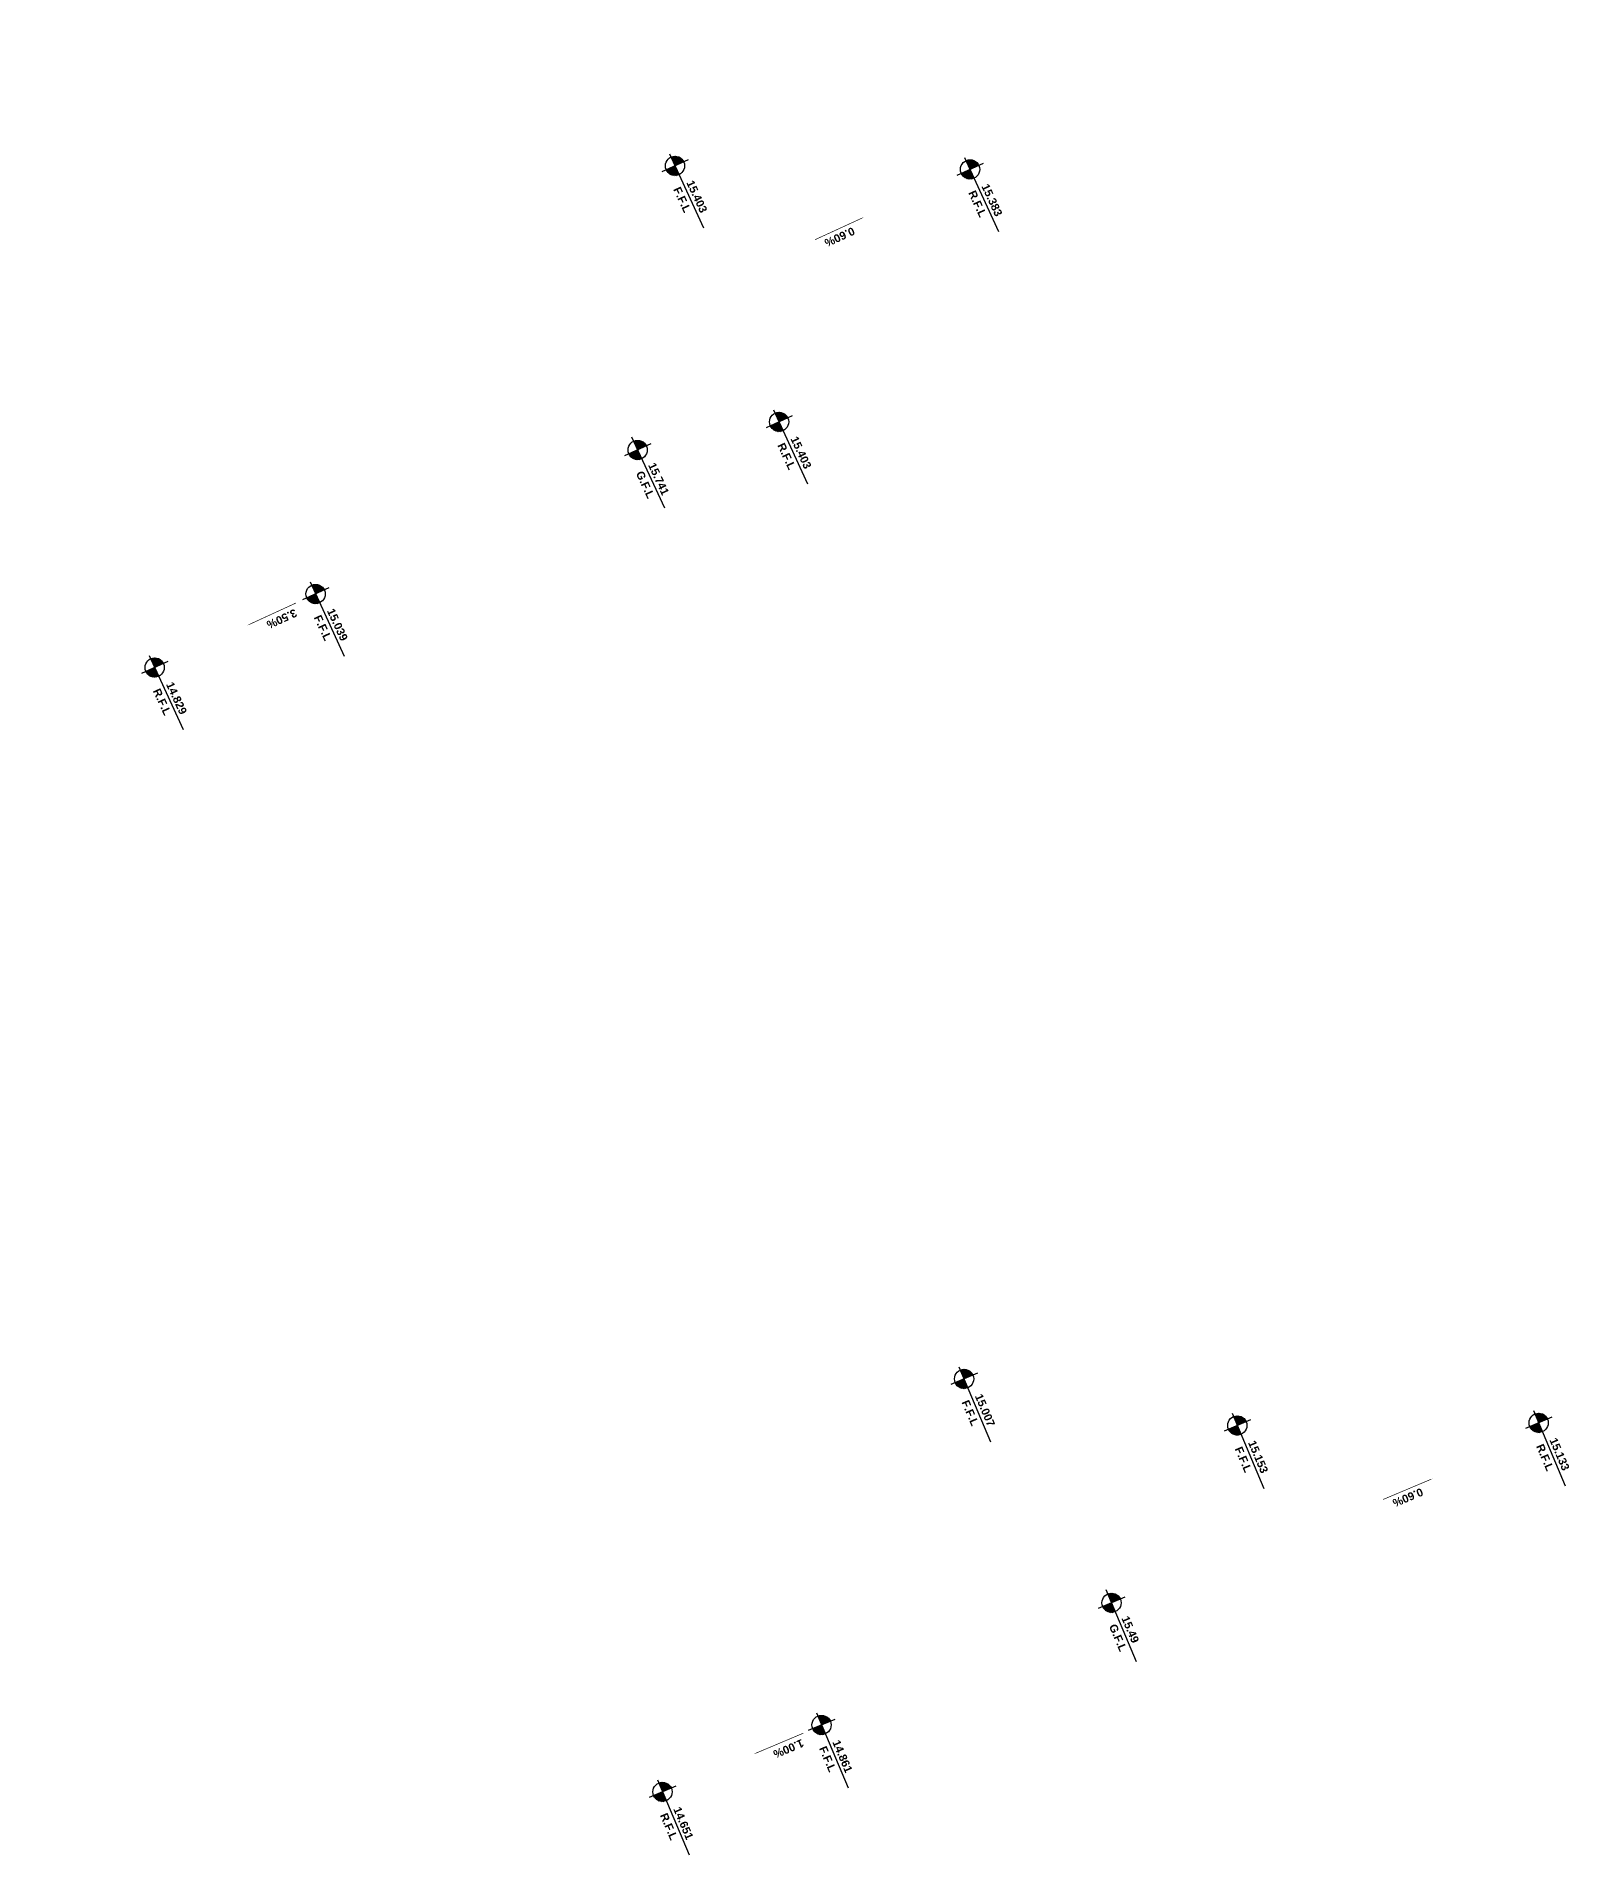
# Model space of a CAD drawing. Extents: x 406735 to 407516, y 2905844 to 2906372.
# Drawn here: x 407300 to 407348.2, y 2906112.2 to 2906169.1 of the extents above; entities that cross this region are included whole.
import ezdxf
from ezdxf.enums import TextEntityAlignment as Align

# ---------------------------------------------------------------- set-up
doc = ezdxf.new("R2010")
doc.units = 0
doc.layers.add('L-ANNO-TEXT', color=50, linetype='Continuous')
doc.styles.add('DIM-2_$0$DIM&GRADING 44$0$EN-SB', font='swissb.ttf')
pattern_1 = [(270, (-3.513104, 30.372272), (0.01875, -2e-18), [])]
pattern_2 = [(270, (-7.463104, 22.042889), (0.01875, -2e-18), [])]
pattern_3 = [(270, (0, 6.255696), (0.01875, -2e-18), [])]
pattern_4 = [(270, (-0.013213, 0.728963), (0.01875, -2e-18), [])]
pattern_5 = [(270, (0.11373, 17.277244), (0.01875, -2e-18), [])]
pattern_6 = [(270, (1.161896, 21.658247), (0.01875, -2e-18), [])]
pattern_7 = [(270, (2e-11, 30.459204), (0.01875, -2e-18), [])]
pattern_8 = [(270, (-3.579874, 21.749622), (0.01875, -2e-18), [])]
pattern_9 = [(270, (0, 6.149622), (0.01875, -2e-18), [])]
pattern_10 = [(270, (-0.002879, 0.758975), (0.01875, -2e-18), [])]
pattern_11 = [(270, (0, 15.979406), (0.01875, -2e-18), [])]
pattern_12 = [(270, (-8.233908, 14.44981), (0.01875, -2e-18), [])]

# ---------------------------------------------------------------- blocks, each defined once
blk = doc.blocks.new('*U25')
h = blk.add_hatch()
h.set_pattern_fill('ANSI31', color=256, scale=0.15, angle=225, style=0)
h.set_pattern_definition(pattern_1)
edge = h.paths.add_edge_path()
edge.add_line((-3.813, 30.372), (-3.513, 30.372))
edge.add_line((-3.513, 30.372), (-3.513, 30.672))
edge.add_ellipse((-3.513, 30.372), major_axis=(-0.212, -0.212), ratio=1, start_angle=225, end_angle=315)
h = blk.add_hatch()
h.set_pattern_fill('ANSI31', color=256, scale=0.15, angle=225, style=0)
h.set_pattern_definition(pattern_1)
edge = h.paths.add_edge_path()
edge.add_ellipse((-3.513, 30.372), major_axis=(-0.212, -0.212), ratio=1, start_angle=45, end_angle=135)
edge.add_line((-3.213, 30.372), (-3.513, 30.372))
edge.add_line((-3.513, 30.372), (-3.513, 30.072))
h = blk.add_hatch()
h.set_pattern_fill('ANSI31', color=256, scale=0.15, angle=225, style=0)
h.set_pattern_definition(pattern_2)
edge = h.paths.add_edge_path()
edge.add_line((-7.763, 22.043), (-7.463, 22.043))
edge.add_line((-7.463, 22.043), (-7.463, 22.343))
edge.add_ellipse((-7.463, 22.043), major_axis=(-0.212, -0.212), ratio=1, start_angle=225, end_angle=315)
h = blk.add_hatch()
h.set_pattern_fill('ANSI31', color=256, scale=0.15, angle=225, style=0)
h.set_pattern_definition(pattern_2)
edge = h.paths.add_edge_path()
edge.add_ellipse((-7.463, 22.043), major_axis=(-0.212, -0.212), ratio=1, start_angle=45, end_angle=135)
edge.add_line((-7.163, 22.043), (-7.463, 22.043))
edge.add_line((-7.463, 22.043), (-7.463, 21.743))
h = blk.add_hatch()
h.set_pattern_fill('ANSI31', color=256, scale=0.15, angle=225, style=0)
h.set_pattern_definition(pattern_6)
edge = h.paths.add_edge_path()
edge.add_line((0.862, 21.658), (1.162, 21.658))
edge.add_line((1.162, 21.658), (1.162, 21.958))
edge.add_ellipse((1.162, 21.658), major_axis=(-0.212, -0.212), ratio=1, start_angle=225, end_angle=315)
h = blk.add_hatch()
h.set_pattern_fill('ANSI31', color=256, scale=0.15, angle=225, style=0)
h.set_pattern_definition(pattern_6)
edge = h.paths.add_edge_path()
edge.add_ellipse((1.162, 21.658), major_axis=(-0.212, -0.212), ratio=1, start_angle=45, end_angle=135)
edge.add_line((1.462, 21.658), (1.162, 21.658))
edge.add_line((1.162, 21.658), (1.162, 21.358))
h = blk.add_hatch()
h.set_pattern_fill('ANSI31', color=256, scale=0.15, angle=225, style=0)
h.set_pattern_definition(pattern_5)
edge = h.paths.add_edge_path()
edge.add_line((-0.186, 17.277), (0.114, 17.277))
edge.add_line((0.114, 17.277), (0.114, 17.577))
edge.add_ellipse((0.114, 17.277), major_axis=(-0.212, -0.212), ratio=1, start_angle=225, end_angle=315)
h = blk.add_hatch()
h.set_pattern_fill('ANSI31', color=256, scale=0.15, angle=225, style=0)
h.set_pattern_definition(pattern_5)
edge = h.paths.add_edge_path()
edge.add_ellipse((0.114, 17.277), major_axis=(-0.212, -0.212), ratio=1, start_angle=45, end_angle=135)
edge.add_line((0.414, 17.277), (0.114, 17.277))
edge.add_line((0.114, 17.277), (0.114, 16.977))
h = blk.add_hatch()
h.set_pattern_fill('ANSI31', color=256, scale=0.15, angle=225, style=0)
h.set_pattern_definition(pattern_3)
edge = h.paths.add_edge_path()
edge.add_line((-0.3, 6.256), (0, 6.256))
edge.add_line((0, 6.256), (0, 6.556))
edge.add_ellipse((0, 6.256), major_axis=(-0.212, -0.212), ratio=1, start_angle=225, end_angle=315)
h = blk.add_hatch()
h.set_pattern_fill('ANSI31', color=256, scale=0.15, angle=225, style=0)
h.set_pattern_definition(pattern_3)
edge = h.paths.add_edge_path()
edge.add_ellipse((0, 6.256), major_axis=(-0.212, -0.212), ratio=1, start_angle=45, end_angle=135)
edge.add_line((0.3, 6.256), (0, 6.256))
edge.add_line((0, 6.256), (0, 5.956))
h = blk.add_hatch()
h.set_pattern_fill('ANSI31', color=256, scale=0.15, angle=225, style=0)
h.set_pattern_definition(pattern_4)
edge = h.paths.add_edge_path()
edge.add_line((-0.313, 0.729), (-0.013, 0.729))
edge.add_line((-0.013, 0.729), (-0.013, 1.029))
edge.add_ellipse((-0.013, 0.729), major_axis=(-0.212, -0.212), ratio=1, start_angle=225, end_angle=315)
h = blk.add_hatch()
h.set_pattern_fill('ANSI31', color=256, scale=0.15, angle=225, style=0)
h.set_pattern_definition(pattern_4)
edge = h.paths.add_edge_path()
edge.add_ellipse((-0.013, 0.729), major_axis=(-0.212, -0.212), ratio=1, start_angle=45, end_angle=135)
edge.add_line((0.287, 0.729), (-0.013, 0.729))
edge.add_line((-0.013, 0.729), (-0.013, 0.429))
for p, q in [((-3.513, 30.822, 0), (-3.513, 29.922, 0)), ((-3.926, 30.372, 0), (-1.378, 30.372, 0)), ((-7.463, 22.493, 0), (-7.463, 21.593, 0)), ((-7.876, 22.043, 0), (-5.328, 22.043, 0)), ((0.749, 21.658, 0), (3.297, 21.658, 0)), ((1.162, 22.108, 0), (1.162, 21.208, 0)), ((0.114, 17.727, 0), (0.114, 16.827, 0)), ((-0.336, 17.277, 0), (2.108, 17.277, 0)), ((0, 6.706, 0), (0, 5.806, 0)), ((-0.413, 6.256, 0), (2.135, 6.256, 0)), ((-0.013, 1.179, 0), (-0.013, 0.279, 0)), ((-0.426, 0.729, 0), (2.122, 0.729, 0))]:
    blk.add_line(p, q)
at = {"elevation": 0}
for points in [[(-3.54, 25.054, 0.02, 0.02, 0), (-3.54, 26.341, 0.1, 0, 0), (-3.54, 26.725, 0, 0, 0)], [(0, 5.583, 0.02, 0.02, 0), (0, 4.296, 0.1, 0, 0), (0, 3.912, 0, 0, 0)]]:
    blk.add_lwpolyline(points, format="xyseb", dxfattribs=at)
for centre in [(-3.513, 30.372, 0), (-7.463, 22.043, 0), (1.162, 21.658, 0), (0.114, 17.277, 0), (0, 6.256, 0), (-0.013, 0.729, 0)]:
    blk.add_circle(centre, 0.3)
at = {"layer": 'L-ANNO-TEXT', "char_height": 0.25, "attachment_point": 1, "style": 'DIM-2_$0$DIM&GRADING 44$0$EN-SB'}
for s, insert in [('R.F.L', (-2.874, 30.261)), ('F.F.L', (-6.824, 21.932)), ('R.F.L', (1.801, 21.547)), ('G.F.L', (0.752, 17.166)), ('F.F.L', (0.639, 6.145)), ('R.F.L', (0.625, 0.618))]:
    blk.add_mtext_dynamic_manual_height_columns(s, width=0.67373, gutter_width=12.5, heights=[0], dxfattribs=dict(at, insert=insert))
at = {"layer": 'L-ANNO-TEXT', "style": 'DIM-2_$0$DIM&GRADING 44$0$EN-SB'}
for tag, p in [('L7', (-2.891, 30.469, 0)), ('L6', (-6.841, 22.14, 0)), ('DUP_B_D', (1.784, 21.755, 0)), ('L2', (0.622, 6.353, 0)), ('L1', (0.609, 0.826, 0))]:
    blk.add_attdef(tag, p, '', height=0.25, rotation=360, dxfattribs=at)
for tag, p in [('L5', (-3.42, 25.294, 0)), ('L3', (0.142, 4.478, 0))]:
    blk.add_attdef(tag, text='', height=0.25, rotation=270, dxfattribs=at).set_placement(p, align=Align.RIGHT)
at = {"layer": 'L-ANNO-TEXT', "style": 'DIM-2_$0$DIM&GRADING 44$0$EN-SB', "flags": 8}
blk.add_attdef('L4', (0.675, 17.37, 0), '', height=0.25, rotation=0, dxfattribs=at)
blk = doc.blocks.new('*U24')
h = blk.add_hatch()
h.set_pattern_fill('ANSI31', color=256, scale=0.15, angle=225, style=0)
h.set_pattern_definition(pattern_7)
edge = h.paths.add_edge_path()
edge.add_line((-0.3, 30.459), (0, 30.459))
edge.add_line((0, 30.459), (0, 30.759))
edge.add_ellipse((0, 30.459), major_axis=(-0.212, -0.212), ratio=1, start_angle=225, end_angle=315)
h = blk.add_hatch()
h.set_pattern_fill('ANSI31', color=256, scale=0.15, angle=225, style=0)
h.set_pattern_definition(pattern_7)
edge = h.paths.add_edge_path()
edge.add_ellipse((0, 30.459), major_axis=(-0.212, -0.212), ratio=1, start_angle=45, end_angle=135)
edge.add_line((0.3, 30.459), (0, 30.459))
edge.add_line((0, 30.459), (0, 30.159))
h = blk.add_hatch()
h.set_pattern_fill('ANSI31', color=256, scale=0.15, angle=225, style=0)
h.set_pattern_definition(pattern_8)
edge = h.paths.add_edge_path()
edge.add_line((-3.88, 21.75), (-3.58, 21.75))
edge.add_line((-3.58, 21.75), (-3.58, 22.05))
edge.add_ellipse((-3.58, 21.75), major_axis=(-0.212, -0.212), ratio=1, start_angle=225, end_angle=315)
h = blk.add_hatch()
h.set_pattern_fill('ANSI31', color=256, scale=0.15, angle=225, style=0)
h.set_pattern_definition(pattern_8)
edge = h.paths.add_edge_path()
edge.add_ellipse((-3.58, 21.75), major_axis=(-0.212, -0.212), ratio=1, start_angle=45, end_angle=135)
edge.add_line((-3.28, 21.75), (-3.58, 21.75))
edge.add_line((-3.58, 21.75), (-3.58, 21.45))
h = blk.add_hatch()
h.set_pattern_fill('ANSI31', color=256, scale=0.15, angle=225, style=0)
h.set_pattern_definition(pattern_11)
edge = h.paths.add_edge_path()
edge.add_line((-0.3, 15.979), (0, 15.979))
edge.add_line((0, 15.979), (0, 16.279))
edge.add_ellipse((0, 15.979), major_axis=(-0.212, -0.212), ratio=1, start_angle=225, end_angle=315)
h = blk.add_hatch()
h.set_pattern_fill('ANSI31', color=256, scale=0.15, angle=225, style=0)
h.set_pattern_definition(pattern_11)
edge = h.paths.add_edge_path()
edge.add_ellipse((0, 15.979), major_axis=(-0.212, -0.212), ratio=1, start_angle=45, end_angle=135)
edge.add_line((0.3, 15.979), (0, 15.979))
edge.add_line((0, 15.979), (0, 15.679))
h = blk.add_hatch()
h.set_pattern_fill('ANSI31', color=256, scale=0.15, angle=225, style=0)
h.set_pattern_definition(pattern_12)
edge = h.paths.add_edge_path()
edge.add_line((-8.534, 14.45), (-8.234, 14.45))
edge.add_line((-8.234, 14.45), (-8.234, 14.75))
edge.add_ellipse((-8.234, 14.45), major_axis=(-0.212, -0.212), ratio=1, start_angle=225, end_angle=315)
h = blk.add_hatch()
h.set_pattern_fill('ANSI31', color=256, scale=0.15, angle=225, style=0)
h.set_pattern_definition(pattern_12)
edge = h.paths.add_edge_path()
edge.add_ellipse((-8.234, 14.45), major_axis=(-0.212, -0.212), ratio=1, start_angle=45, end_angle=135)
edge.add_line((-7.934, 14.45), (-8.234, 14.45))
edge.add_line((-8.234, 14.45), (-8.234, 14.15))
h = blk.add_hatch()
h.set_pattern_fill('ANSI31', color=256, scale=0.15, angle=225, style=0)
h.set_pattern_definition(pattern_9)
edge = h.paths.add_edge_path()
edge.add_line((-0.3, 6.15), (0, 6.15))
edge.add_line((0, 6.15), (0, 6.45))
edge.add_ellipse((0, 6.15), major_axis=(-0.212, -0.212), ratio=1, start_angle=225, end_angle=315)
h = blk.add_hatch()
h.set_pattern_fill('ANSI31', color=256, scale=0.15, angle=225, style=0)
h.set_pattern_definition(pattern_9)
edge = h.paths.add_edge_path()
edge.add_ellipse((0, 6.15), major_axis=(-0.212, -0.212), ratio=1, start_angle=45, end_angle=135)
edge.add_line((0.3, 6.15), (0, 6.15))
edge.add_line((0, 6.15), (0, 5.85))
h = blk.add_hatch()
h.set_pattern_fill('ANSI31', color=256, scale=0.15, angle=225, style=0)
h.set_pattern_definition(pattern_10)
edge = h.paths.add_edge_path()
edge.add_line((-0.303, 0.759), (-0.003, 0.759))
edge.add_line((-0.003, 0.759), (-0.003, 1.059))
edge.add_ellipse((-0.003, 0.759), major_axis=(-0.212, -0.212), ratio=1, start_angle=225, end_angle=315)
h = blk.add_hatch()
h.set_pattern_fill('ANSI31', color=256, scale=0.15, angle=225, style=0)
h.set_pattern_definition(pattern_10)
edge = h.paths.add_edge_path()
edge.add_ellipse((-0.003, 0.759), major_axis=(-0.212, -0.212), ratio=1, start_angle=45, end_angle=135)
edge.add_line((0.297, 0.759), (-0.003, 0.759))
edge.add_line((-0.003, 0.759), (-0.003, 0.459))
for p, q in [((0, 30.909, 0), (0, 30.009, 0)), ((-0.413, 30.459, 0), (2.135, 30.459, 0)), ((-3.992, 21.75, 0), (-1.445, 21.75, 0)), ((-3.58, 22.2, 0), (-3.58, 21.3, 0)), ((-0.45, 15.979, 0), (1.995, 15.979, 0)), ((0, 16.429, 0), (0, 15.529, 0)), ((-8.234, 14.9, 0), (-8.234, 14, 0)), ((-8.646, 14.45, 0), (-6.099, 14.45, 0)), ((0, 6.6, 0), (0, 5.7, 0)), ((-0.413, 6.15, 0), (2.135, 6.15, 0)), ((-0.003, 1.209, 0), (-0.003, 0.309, 0)), ((-0.415, 0.759, 0), (2.132, 0.759, 0))]:
    blk.add_line(p, q)
at = {"elevation": 0}
for points in [[(0.32, 25.054, 0.02, 0.02, 0), (0.32, 26.341, 0.1, 0, 0), (0.32, 26.725, 0, 0, 0)], [(0.016, 5.523, 0.02, 0.02, 0), (0.016, 4.236, 0.1, 0, 0), (0.016, 3.851, 0, 0, 0)]]:
    blk.add_lwpolyline(points, format="xyseb", dxfattribs=at)
for centre in [(0, 30.459, 0), (-3.58, 21.75, 0), (0, 15.979, 0), (-8.234, 14.45, 0), (0, 6.15, 0), (-0.003, 0.759, 0)]:
    blk.add_circle(centre, 0.3)
at = {"layer": 'L-ANNO-TEXT', "char_height": 0.25, "attachment_point": 1, "style": 'DIM-2_$0$DIM&GRADING 44$0$EN-SB'}
for s, insert in [('R.F.L', (0.639, 30.348)), ('F.F.L', (-2.941, 21.639)), ('G.F.L', (0.639, 15.868)), ('F.F.L', (-7.595, 14.339)), ('F.F.L', (0.639, 6.039)), ('R.F.L', (0.636, 0.648))]:
    blk.add_mtext_dynamic_manual_height_columns(s, width=0.67373, gutter_width=12.5, heights=[0], dxfattribs=dict(at, insert=insert))
at = {"layer": 'L-ANNO-TEXT', "style": 'DIM-2_$0$DIM&GRADING 44$0$EN-SB'}
for tag, p in [('L7', (0.622, 30.556, 0)), ('L6', (-2.958, 21.847, 0)), ('SIDE-L', (-7.612, 14.547, 0)), ('L2', (0.622, 6.247, 0)), ('L1', (0.619, 0.856, 0))]:
    blk.add_attdef(tag, p, '', height=0.25, rotation=360, dxfattribs=at)
for tag, p in [('L5', (0.439, 25.294, 0)), ('L3', (0.158, 4.417, 0))]:
    blk.add_attdef(tag, text='', height=0.25, rotation=270, dxfattribs=at).set_placement(p, align=Align.RIGHT)
at = {"layer": 'L-ANNO-TEXT', "style": 'DIM-2_$0$DIM&GRADING 44$0$EN-SB', "flags": 8}
blk.add_attdef('L4', (0.561, 16.072, 0), '', height=0.25, rotation=0, dxfattribs=at)

msp = doc.modelspace()

# ---------------------------------------------------------------- block references
ref = msp.add_blockref('*U25', (407303.032, 2906149.114), dxfattribs=dict(rotation=294.6850720398717))
ref.add_attrib('L5', '0.60%', dxfattribs={"layer": 'L-ANNO-TEXT', "height": 0.25, "rotation": 204.6851, "style": 'DIM-2_$0$DIM&GRADING 44$0$EN-SB', "flags": 8}).set_placement((407324.586, 2906162.784, 0), align=Align.RIGHT)
ref.add_attrib('L1', '14.829', (407304.037, 2906148.905, 0), dxfattribs={"layer": 'L-ANNO-TEXT', "height": 0.25, "rotation": 294.6851, "style": 'DIM-2_$0$DIM&GRADING 44$0$EN-SB'})
ref.add_attrib('L2', '15.039', (407309.064, 2906151.201, 0), dxfattribs={"layer": 'L-ANNO-TEXT', "height": 0.25, "rotation": 294.6851, "style": 'DIM-2_$0$DIM&GRADING 44$0$EN-SB'})
ref.add_attrib('L4', '15.741', (407319.097, 2906155.755, 0), dxfattribs={"layer": 'L-ANNO-TEXT', "height": 0.25, "rotation": 294.6851, "style": 'DIM-2_$0$DIM&GRADING 44$0$EN-SB'})
ref.add_attrib('L3', '3.50%', dxfattribs={"layer": 'L-ANNO-TEXT', "height": 0.25, "rotation": 204.6851, "style": 'DIM-2_$0$DIM&GRADING 44$0$EN-SB'}).set_placement((407307.16, 2906150.855, 0), align=Align.RIGHT)
ref.add_attrib('L6', '15.403', (407320.292, 2906164.576, 0), dxfattribs={"layer": 'L-ANNO-TEXT', "height": 0.25, "rotation": 294.6851, "style": 'DIM-2_$0$DIM&GRADING 44$0$EN-SB'})
ref.add_attrib('L7', '15.383', (407329.51, 2906164.465, 0), dxfattribs={"layer": 'L-ANNO-TEXT', "height": 0.25, "rotation": 294.6851, "style": 'DIM-2_$0$DIM&GRADING 44$0$EN-SB'})
ref.add_attrib('DUP_B_D', '15.403', (407323.545, 2906156.578, 0), dxfattribs={"layer": 'L-ANNO-TEXT', "height": 0.25, "rotation": 294.6851, "style": 'DIM-2_$0$DIM&GRADING 44$0$EN-SB'})
ref = msp.add_blockref('*U24', (407318.855, 2906114.009), dxfattribs=dict(rotation=292.8465524278648))
ref.add_attrib('SIDE-L', '15.007', (407329.306, 2906126.672, 0), dxfattribs={"layer": 'L-ANNO-TEXT', "height": 0.25, "rotation": 292.8466, "style": 'DIM-2_$0$DIM&GRADING 44$0$EN-SB'})
ref.add_attrib('L5', '0.60%', dxfattribs={"layer": 'L-ANNO-TEXT', "height": 0.25, "rotation": 202.8466, "style": 'DIM-2_$0$DIM&GRADING 44$0$EN-SB', "flags": 8}).set_placement((407342.335, 2906123.425, 0), align=Align.RIGHT)
ref.add_attrib('L1', '14.651', (407319.885, 2906113.771, 0), dxfattribs={"layer": 'L-ANNO-TEXT', "height": 0.25, "rotation": 292.8466, "style": 'DIM-2_$0$DIM&GRADING 44$0$EN-SB'})
ref.add_attrib('L2', '14.861', (407324.854, 2906115.861, 0), dxfattribs={"layer": 'L-ANNO-TEXT', "height": 0.25, "rotation": 292.8466, "style": 'DIM-2_$0$DIM&GRADING 44$0$EN-SB'})
ref.add_attrib('L4', '15.49', (407333.884, 2906119.733, 0), dxfattribs={"layer": 'L-ANNO-TEXT', "height": 0.25, "rotation": 292.8466, "style": 'DIM-2_$0$DIM&GRADING 44$0$EN-SB'})
ref.add_attrib('L3', '1.00%', dxfattribs={"layer": 'L-ANNO-TEXT', "height": 0.25, "rotation": 202.8466, "style": 'DIM-2_$0$DIM&GRADING 44$0$EN-SB'}).set_placement((407322.988, 2906115.579, 0), align=Align.RIGHT)
ref.add_attrib('L6', '15.153', (407337.84, 2906125.217, 0), dxfattribs={"layer": 'L-ANNO-TEXT', "height": 0.25, "rotation": 292.8466, "style": 'DIM-2_$0$DIM&GRADING 44$0$EN-SB'})
ref.add_attrib('L7', '15.133', (407347.256, 2906125.3, 0), dxfattribs={"layer": 'L-ANNO-TEXT', "height": 0.25, "rotation": 292.8466, "style": 'DIM-2_$0$DIM&GRADING 44$0$EN-SB'})

doc.saveas('drawing.dxf')
